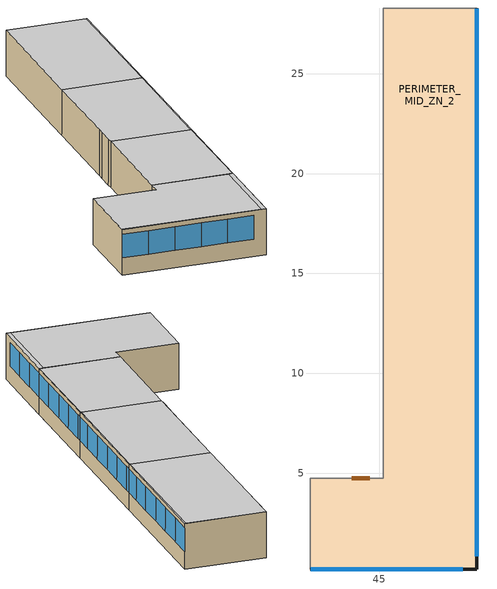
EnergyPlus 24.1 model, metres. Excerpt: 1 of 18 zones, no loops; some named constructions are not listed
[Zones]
PERIMETER_MID_ZN_2
 floor to 1 Plenum Level 1 (Unconditioned) (aim2958): 45.2,19.54 45.2,28.3 49.89,28.3 49.89,19.54 z3.96; 45.2,11.87 45.2,19.54 49.89,19.54 49.89,11.87 z3.96; 45.2,5.41 45.2,11.87 49.89,11.87 49.89,5.41 z3.96; 41.56,0.19 41.56,4.74 45.2,4.74 45.2,5.41 49.89,5.41 49.89,0.19 z3.96
 wall outside (aim2821): 41.56,0.19 49.89,0.19 49.89,5.41 49.89,11.87 49.89,19.54 49.89,28.3 z3.96:6.68
 wall to CORE_MID ({80148992-2e3f-48ac-8c4d-8f17d7c01d4a}): 45.2,28.3 45.2,19.54 45.2,13.58 45.2,13.18 45.2,12.22 45.2,11.87 z3.96:6.68
 wall to PERIMETER_MID_ZN_1 ({80148992-2e3f-48ac-8c4d-8f17d7c01d4a}): 49.89,28.3 45.2,28.3 z3.96:6.68
 wall to CORE_MID (aim2911): 45.2,11.87 45.2,5.41 45.2,4.74 41.56,4.74 z3.96:6.68
 wall to PERIMETER_MID_ZN_3 (aim2911): 41.56,4.74 41.56,0.19 z3.96:6.68
 window (aim2976): 49.89,19.55 49.89,20.64 / 49.89,22.18 49.89,23.69 / 49.89,23.7 49.89,25.21 / 49.89,25.23 49.89,26.74 / 49.89,26.75 49.89,28.26 / 49.89,20.66 49.89,22.17 / 49.89,13.04 49.89,14.55 / 49.89,14.56 49.89,16.07 / 49.89,16.08 49.89,17.59 / 49.89,17.61 49.89,19.12 / 49.89,19.13 49.89,19.54 / 49.89,11.88 49.89,13.02 / 49.89,6.94 49.89,8.45 / 49.89,8.46 49.89,9.97 / 49.89,9.99 49.89,11.5 / 49.89,11.51 49.89,11.87 / 49.89,5.42 49.89,6.93 / 49.89,2.37 49.89,3.88 / 49.89,3.89 49.89,5.4 / 49.89,0.84 49.89,2.35 / 44.63,0.19 46.14,0.19 / 43.1,0.19 44.61,0.19 / 41.58,0.19 43.09,0.19 / 46.15,0.19 47.66,0.19 / 47.67,0.19 49.18,0.19 z4.99:6.39
 door inside (aim2945): 44.54,4.74 43.64,4.74 z3.97:6.09
 ceiling to 2 Plenum Level 2 (Unconditioned) (aim2760): 49.85,19.54 49.89,19.54 49.89,28.3 49.85,28.3 z6.68; 45.2,19.54 49.85,19.54 49.85,28.3 45.2,28.3 z6.68; 49.85,11.87 49.89,11.87 49.89,19.54 49.85,19.54 z6.68; 45.2,11.87 49.85,11.87 49.85,19.54 45.2,19.54 z6.68; 45.2,5.41 49.89,5.41 49.89,11.87 49.85,11.87 49.85,5.42 45.2,5.42 z6.68; 45.2,5.42 49.85,5.42 49.85,11.87 45.2,11.87 z6.68; 41.56,0.19 49.89,0.19 49.89,5.41 49.62,5.41 49.62,0.23 41.56,0.23 z6.68; 41.56,0.23 49.62,0.23 49.62,5.41 45.2,5.41 45.2,4.74 41.56,4.74 z6.68
[EnergyManagementSystem:Program]
PERIMETER_BOT_ZN_4_Lights_EMS_Program: SET PERIMETER_BOT_ZN_4_LSr_IP = 0.093*PERIMETER_BOT_ZN_4_Total_LSr/PERIMETER_BOT_ZN_4_AREA; IF ((PERIMETER_BOT_ZN_4_Occ_Sensor <= 0)) && (PERIMETER_BOT_ZN_4_LSr_IP >= 0.02); SET aim0641_lights_Act = 0.02*PERIMETER_BOT_ZN_4_AREA/0.0929304; SET aim0657_lights_Act = 0.0; SET aim0673_lights_Act = 0.0; SET aim0689_lights_Act = 0.0; SET aim0705_lights_Act = 0.0; SET aim0721_lights_Act = 0.0; ELSE; SET aim0641_lights_Act = NULL; SET aim0657_lights_Act = NULL; SET aim0673_lights_Act = NULL; SET aim0689_lights_Act = NULL; SET aim0705_lights_Act = NULL; SET aim0721_lights_Act = NULL; ENDIF
PERIMETER_MID_ZN_1_Lights_EMS_Program: SET PERIMETER_MID_ZN_1_LSr_IP = 0.093*PERIMETER_MID_ZN_1_Total_LSr/PERIMETER_MID_ZN_1_AREA; IF ((PERIMETER_MID_ZN_1_Occ_Sensor <= 0)) && (PERIMETER_MID_ZN_1_LSr_IP >= 0.02); SET aim1365_lights_Act = 0.02*PERIMETER_MID_ZN_1_AREA/0.0929304; SET aim1381_lights_Act = 0.0; SET aim1397_lights_Act = 0.0; SET aim1413_lights_Act = 0.0; ELSE; SET aim1365_lights_Act = NULL; SET aim1381_lights_Act = NULL; SET aim1397_lights_Act = NULL; SET aim1413_lights_Act = NULL; ENDIF
PERIMETER_MID_ZN_2_Lights_EMS_Program: SET PERIMETER_MID_ZN_2_LSr_IP = 0.093*PERIMETER_MID_ZN_2_Total_LSr/PERIMETER_MID_ZN_2_AREA; IF ((PERIMETER_MID_ZN_2_Occ_Sensor <= 0)) && (PERIMETER_MID_ZN_2_LSr_IP >= 0.02); SET aim1429_lights_Act = 0.02*PERIMETER_MID_ZN_2_AREA/0.0929304; SET aim1445_lights_Act = 0.0; SET aim1461_lights_Act = 0.0; SET aim1477_lights_Act = 0.0; ELSE; SET aim1429_lights_Act = NULL; SET aim1445_lights_Act = NULL; SET aim1461_lights_Act = NULL; SET aim1477_lights_Act = NULL; ENDIF
PERIMETER_MID_ZN_3_Lights_EMS_Program: SET PERIMETER_MID_ZN_3_LSr_IP = 0.093*PERIMETER_MID_ZN_3_Total_LSr/PERIMETER_MID_ZN_3_AREA; IF ((PERIMETER_MID_ZN_3_Occ_Sensor <= 0)) && (PERIMETER_MID_ZN_3_LSr_IP >= 0.02); SET aim1495_lights_Act = 0.02*PERIMETER_MID_ZN_3_AREA/0.0929304; SET aim1511_lights_Act = 0.0; SET aim1527_lights_Act = 0.0; SET aim1543_lights_Act = 0.0; SET aim1559_lights_Act = 0.0; SET aim1575_lights_Act = 0.0; SET aim1591_lights_Act = 0.0; ELSE; SET aim1495_lights_Act = NULL; SET aim1511_lights_Act = NULL; SET aim1527_lights_Act = NULL; SET aim1543_lights_Act = NULL; SET aim1559_lights_Act = NULL; SET aim1575_lights_Act = NULL; SET aim1591_lights_Act = NULL; ENDIF
PERIMETER_MID_ZN_4_Lights_EMS_Program: SET PERIMETER_MID_ZN_4_LSr_IP = 0.093*PERIMETER_MID_ZN_4_Total_LSr/PERIMETER_MID_ZN_4_AREA; IF ((PERIMETER_MID_ZN_4_Occ_Sensor <= 0)) && (PERIMETER_MID_ZN_4_LSr_IP >= 0.02); SET aim1739_lights_Act = 0.02*PERIMETER_MID_ZN_4_AREA/0.0929304; SET aim1755_lights_Act = 0.0; SET aim1771_lights_Act = 0.0; ELSE; SET aim1739_lights_Act = NULL; SET aim1755_lights_Act = NULL; SET aim1771_lights_Act = NULL; ENDIF
PERIMETER_TOP_ZN_1_Lights_EMS_Program: SET PERIMETER_TOP_ZN_1_LSr_IP = 0.093*PERIMETER_TOP_ZN_1_Total_LSr/PERIMETER_TOP_ZN_1_AREA; IF ((PERIMETER_TOP_ZN_1_Occ_Sensor <= 0)) && (PERIMETER_TOP_ZN_1_LSr_IP >= 0.02); SET aim2107_lights_Act = 0.02*PERIMETER_TOP_ZN_1_AREA/0.0929304; SET aim2125_lights_Act = 0.0; SET aim2141_lights_Act = 0.0; SET aim2175_lights_Act = 0.0; SET aim2207_lights_Act = 0.0; SET aim2239_lights_Act = 0.0; SET aim2272_lights_Act = 0.0; SET aim2356_lights_Act = 0.0; SET aim2372_lights_Act = 0.0; ELSE; SET aim2107_lights_Act = NULL; SET aim2125_lights_Act = NULL; SET aim2141_lights_Act = NULL; SET aim2175_lights_Act = NULL; SET aim2207_lights_Act = NULL; SET aim2239_lights_Act = NULL; SET aim2272_lights_Act = NULL; SET aim2356_lights_Act = NULL; SET aim2372_lights_Act = NULL; ENDIF
PERIMETER_TOP_ZN_2_Lights_EMS_Program: SET PERIMETER_TOP_ZN_2_LSr_IP = 0.093*PERIMETER_TOP_ZN_2_Total_LSr/PERIMETER_TOP_ZN_2_AREA; IF ((PERIMETER_TOP_ZN_2_Occ_Sensor <= 0)) && (PERIMETER_TOP_ZN_2_LSr_IP >= 0.02); SET aim2390_lights_Act = 0.02*PERIMETER_TOP_ZN_2_AREA/0.0929304; SET aim2424_lights_Act = 0.0; SET aim2606_lights_Act = 0.0; SET aim2622_lights_Act = 0.0; ELSE; SET aim2390_lights_Act = NULL; SET aim2424_lights_Act = NULL; SET aim2606_lights_Act = NULL; SET aim2622_lights_Act = NULL; ENDIF
PERIMETER_TOP_ZN_3_Lights_EMS_Program: SET PERIMETER_TOP_ZN_3_LSr_IP = 0.093*PERIMETER_TOP_ZN_3_Total_LSr/PERIMETER_TOP_ZN_3_AREA; IF ((PERIMETER_TOP_ZN_3_Occ_Sensor <= 0)) && (PERIMETER_TOP_ZN_3_LSr_IP >= 0.02); SET aim1989_lights_Act = 0.02*PERIMETER_TOP_ZN_3_AREA/0.0929304; SET aim2556_lights_Act = 0.0; SET aim2574_lights_Act = 0.0; SET aim2590_lights_Act = 0.0; ELSE; SET aim1989_lights_Act = NULL; SET aim2556_lights_Act = NULL; SET aim2574_lights_Act = NULL; SET aim2590_lights_Act = NULL; ENDIF
PERIMETER_TOP_ZN_4_Lights_EMS_Program: SET PERIMETER_TOP_ZN_4_LSr_IP = 0.093*PERIMETER_TOP_ZN_4_Total_LSr/PERIMETER_TOP_ZN_4_AREA; IF ((PERIMETER_TOP_ZN_4_Occ_Sensor <= 0)) && (PERIMETER_TOP_ZN_4_LSr_IP >= 0.02); SET aim2007_lights_Act = 0.02*PERIMETER_TOP_ZN_4_AREA/0.0929304; SET aim2023_lights_Act = 0.0; SET aim2039_lights_Act = 0.0; SET aim2055_lights_Act = 0.0; SET aim2071_lights_Act = 0.0; SET aim2087_lights_Act = 0.0; ELSE; SET aim2007_lights_Act = NULL; SET aim2023_lights_Act = NULL; SET aim2039_lights_Act = NULL; SET aim2055_lights_Act = NULL; SET aim2071_lights_Act = NULL; SET aim2087_lights_Act = NULL; ENDIF
pacu_vav_bot_MAX_OA_FRAC: IF pacu_vav_bot_OA > pacu_vav_bot_OA_VRP; SET pacu_vav_bot_MAX_OA_FRAC = NULL; ELSE; IF pacu_vav_bot_SUPPLY_FLOW > 0; SET pacu_vav_bot_MAX_OA_FRAC =      0.9561 / pacu_vav_bot_SUPPLY_FLOW; ELSE; SET pacu_vav_bot_MAX_OA_FRAC = NULL; ENDIF; ENDIF
pacu_vav_mid_MAX_OA_FRAC: IF pacu_vav_mid_OA > pacu_vav_mid_OA_VRP; SET pacu_vav_mid_MAX_OA_FRAC = NULL; ELSE; IF pacu_vav_mid_SUPPLY_FLOW > 0; SET pacu_vav_mid_MAX_OA_FRAC =      0.9561 / pacu_vav_mid_SUPPLY_FLOW; ELSE; SET pacu_vav_mid_MAX_OA_FRAC = NULL; ENDIF; ENDIF
pacu_vav_top_MAX_OA_FRAC: IF pacu_vav_top_OA > pacu_vav_top_OA_VRP; SET pacu_vav_top_MAX_OA_FRAC = NULL; ELSE; IF pacu_vav_top_SUPPLY_FLOW > 0; SET pacu_vav_top_MAX_OA_FRAC =      0.9561 / pacu_vav_top_SUPPLY_FLOW; ELSE; SET pacu_vav_top_MAX_OA_FRAC = NULL; ENDIF; ENDIF
OA_BASED_OPTIMUM_START_EMS_Program: IF DaylightSavings==0 && DayOfWeek>1 && Hour==5 && OAT<23.9 && OAT>1.7; SET CLGSETP_SCH_Actuator = 26.7; SET HTGSETP_SCH_Actuator = 15.6; SET CLGSETP_SCH_w_SB_Actuator = 26.7; SET HTGSETP_SCH_w_SB_Actuator = 15.6; ELSEIF DaylightSavings==1 && DayOfWeek>1 && Hour==4 && OAT<23.9 && OAT>1.7; SET CLGSETP_SCH_Actuator = 26.7; SET HTGSETP_SCH_Actuator = 15.6; SET CLGSETP_SCH_w_SB_Actuator = 26.7; SET HTGSETP_SCH_w_SB_Actuator = 15.6; ELSE; SET CLGSETP_SCH_Actuator = NULL; SET HTGSETP_SCH_Actuator = NULL; SET CLGSETP_SCH_w_SB_Actuator = NULL; SET HTGSETP_SCH_w_SB_Actuator = NULL; ENDIF
Transformer_Load_Prog: SET Wired_LTG = Facility_Int_LTG*0.0281
[EnergyManagementSystem:GlobalVariable]
Wired_LTG
[EnergyManagementSystem:OutputVariable]
Wired_LTG: EMS Variable=Wired_LTG; Type of Data in Variable=Summed; Update Frequency=ZoneTimeStep; Units=J
[AvailabilityManager:NightCycle] Applicability Schedule=Always On Discrete; Fan Schedule=HVACOperationSchd; Control Type=CycleOnAny; Thermostat Tolerance {deltaC}=1; Cycling Run Time Control Type=FixedRunTime; Cycling Run Time {s}=1800
Availability Manager Night Cycle 1; Availability Manager Night Cycle 2; Availability Manager Night Cycle 3
[ElectricLoadCenter:Transformer]
Transformer 1: Availability Schedule=Always On Discrete; Transformer Usage=PowerInFromGrid; Rated Capacity {VA}=45000; Phase=3; Conductor Material=Aluminum; Full Load Temperature Rise {C}=150; Fraction of Eddy Current Losses=0.1; Performance Input Method=NominalEfficiency; Nameplate Efficiency=0.984; Per Unit Load for Nameplate Efficiency=0.35; Reference Temperature for Nameplate Efficiency {C}=75; Consider Transformer Loss for Utility Cost=Yes; Meter 1=Wired_LTG_Electricity; Meter 2=Wired_INT_EQUIP
[Schedule:Compact]
HVACOperationSchd: Through: 12/31, For: Weekdays SummerDesignDay, Until: 06:00, 0, Until: 22:00, 1, Until: 24:00, 0, For: Saturday WinterDesignDay, Until: 06:00, 0, Until: 18:00, 1, Until: 24:00, 0, For:Sunday Holidays AllOtherDays, Until: 24:00, 0
[Schedule:Constant]
Always On Discrete: Hourly Value=1
